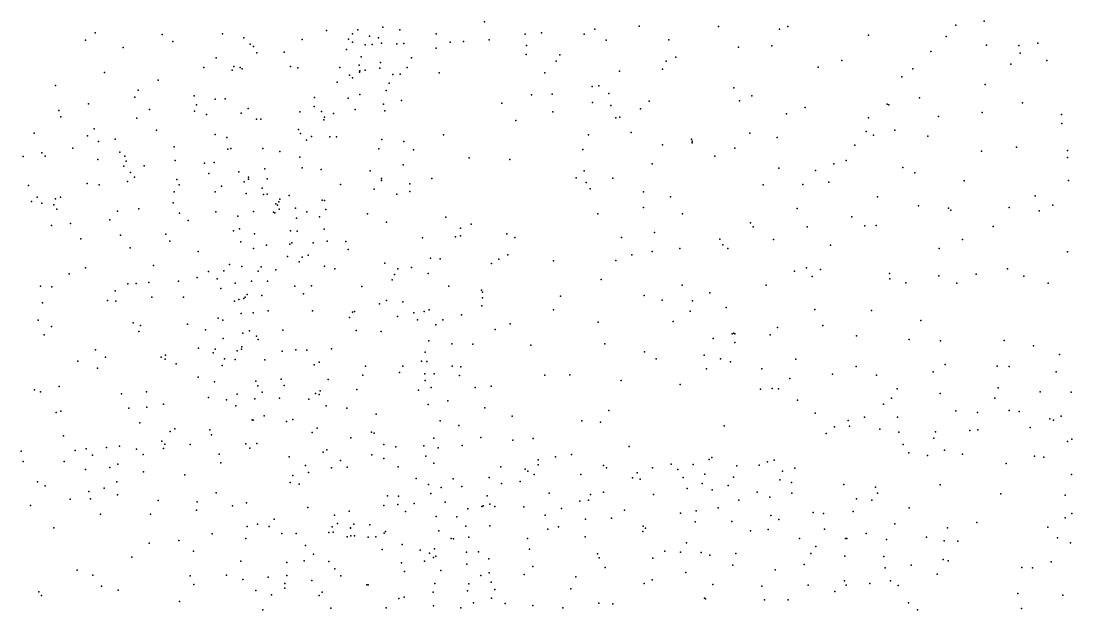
# Model space of a CAD drawing. Header units: metres. Extents: x -23.9 to 23.9, y -28.5 to 28.5.
# Drawn here: x -5.98 to -4.488, y 0.012 to 0.85 of the extents above; entities that cross this region are included whole.
import ezdxf

# ---------------------------------------------------------------- set-up
doc = ezdxf.new("R2010")
doc.units = ezdxf.units.M

msp = doc.modelspace()

# ---------------------------------------------------------------- linework, layer by layer
for p in [(-5.5466, 0.8359, -6.3713), (-5.502, 0.8369, 6.889), (-5.4663, 0.8409, -6.3247), (-5.4424, 0.8371, 13.228), (-5.3219, 0.8483, -5.9869), (-5.1654, 0.838, -5.9852), (-5.1024, 0.8421, 10.6833), (-4.9898, 0.8417, -6.8534), (-4.9031, 0.8381, -6.9133), (-4.8913, 0.8415, -5.7131), (-4.6526, 0.8436, 24.3179), (-4.6126, 0.8495, -5.6339), (-5.8886, 0.8222, 5.4547), (-5.8752, 0.8328, -5.1332), (-5.7799, 0.8305, -6.4584), (-5.6943, 0.8313, -6.6622), (-5.6638, 0.8255, 26.8535), (-5.5811, 0.8234, -7.3623), (-5.5151, 0.8237, -7.1563), (-5.5094, 0.8313, 24.9386), (-5.4854, 0.8278, 26.24), (-5.4726, 0.8258, 25.7562), (-5.3905, 0.8312, -6.178), (-5.3155, 0.8225, 24.5701), (-5.2641, 0.8306, -6.3799), (-5.2409, 0.8329, -5.9367), (-5.1807, 0.8308, -6.6248), (-5.1492, 0.8222, 27.359), (-5.0603, 0.8227, 15.1162), (-4.7769, 0.8296, 24.2888), (-4.6662, 0.8277, 27.2588), (-5.8353, 0.8117, -7.6087), (-5.7649, 0.8206, 21.582), (-5.6547, 0.8168, -6.539), (-5.6499, 0.8134, -5.3613), (-5.5179, 0.809, -6.9212), (-5.5094, 0.8192, 25.1088), (-5.4914, 0.8156, -5.705), (-5.4817, 0.8161, 24.8437), (-5.4685, 0.8179, 25.9221), (-5.4466, 0.8171, 25.3273), (-5.4365, 0.8177, 25.5443), (-5.3907, 0.8109, -6.0635), (-5.3706, 0.8196, 26.1037), (-5.3519, 0.8202, 5.7808), (-5.2623, 0.8148, -6.2088), (-4.9612, 0.8123, -5.766), (-4.914, 0.814, 27.3639), (-4.6882, 0.8063, -6.9876), (-4.6092, 0.8152, 9.3246), (-4.5633, 0.8148, 5.4646), (-4.5361, 0.8182, -6.9992), (-5.703, 0.797, -6.3874), (-5.6452, 0.8044, 26.4957), (-5.6068, 0.8052, -5.4235), (-5.4972, 0.7985, -7.0041), (-5.4256, 0.7971, -5.8897), (-5.2627, 0.802, 20.8496), (-5.2204, 0.7926, -6.0782), (-5.2152, 0.8016, -6.52), (-5.0642, 0.7924, 27.3794), (-5.0501, 0.7982, -6.7968), (-4.8146, 0.7934, 4.9663), (-4.5612, 0.8039, 24.2826), (-4.5236, 0.7934, 23.0119), (-5.8619, 0.7763, -6.4295), (-5.7206, 0.7832, 20.6612), (-5.6806, 0.7798, -7.5329), (-5.6781, 0.7848, 26.5769), (-5.6689, 0.7836, -16.0259), (-5.6664, 0.7813, 0.0352), (-5.5978, 0.7849, 22.8317), (-5.5871, 0.7827, -7.4198), (-5.5274, 0.7834, -7.3032), (-5.5001, 0.7865, 25.6605), (-5.4994, 0.7768, -5.7732), (-5.4993, 0.7789, 25.0101), (-5.4916, 0.7796, -7.2063), (-5.4708, 0.7826, 25.2335), (-5.4699, 0.7907, -6.215), (-5.4317, 0.7834, 24.7535), (-5.1303, 0.778, -6.6876), (-5.0691, 0.7811, 3.513), (-4.8482, 0.784, -6.9356), (-4.7139, 0.7815, 24.2356), (-4.5745, 0.7881, -5.6365), (-5.7853, 0.7654, -6.3599), (-5.5314, 0.7625, 25.8951), (-5.5136, 0.7724, 21.313), (-5.5094, 0.7687, 25.1363), (-5.4576, 0.7613, 12.8398), (-5.4523, 0.7734, 26.073), (-5.4417, 0.7738, -5.9739), (-5.3863, 0.7757, 27.2764), (-5.2363, 0.7758, -6.4472), (-4.7294, 0.7703, -5.6587), (-5.9312, 0.7578, -6.4608), (-5.8141, 0.7513, 11.5954), (-5.4618, 0.7506, -7.0633), (-5.1691, 0.7563, -6.0093), (-5.1598, 0.7572, 0.7538), (-5.1453, 0.7465, 24.4196), (-4.968, 0.7544, 24.2751), (-4.6111, 0.7594, 2.6332), (-5.8846, 0.7319, -7.6761), (-5.8185, 0.7413, 23.9565), (-5.7342, 0.7433, -6.3144), (-5.7045, 0.7382, 26.712), (-5.6902, 0.7387, 26.8451), (-5.5636, 0.741, 1.0595), (-5.5156, 0.7398, -6.8235), (-5.4991, 0.745, 25.5674), (-5.4655, 0.7315, 24.9443), (-5.44, 0.7363, 25.4344), (-5.2975, 0.7325, 24.5748), (-5.2555, 0.7444, 21.7046), (-5.2258, 0.7453, -6.1599), (-5.1687, 0.7337, -6.607), (-5.0883, 0.7356, 24.3517), (-4.9599, 0.736, -6.8522), (-4.9424, 0.7429, 7.4392), (-4.7041, 0.7402, 27.3209), (-4.5578, 0.733, -6.9854), (-5.9267, 0.7221, 4.7745), (-5.7978, 0.7237, -7.644), (-5.7338, 0.7214, -6.5538), (-5.7309, 0.7303, 8.5346), (-5.7168, 0.7166, -5.2639), (-5.6675, 0.7187, 26.9318), (-5.6577, 0.725, -6.611), (-5.5843, 0.7202, -6.1521), (-5.5642, 0.7278, -5.575), (-5.5537, 0.7207, -6.7374), (-5.5364, 0.718, 13.5511), (-5.5059, 0.7239, -6.0157), (-5.4635, 0.722, 25.1066), (-5.225, 0.7202, -6.2324), (-5.1424, 0.7296, 27.385), (-5.1005, 0.7245, 13.1399), (-4.8932, 0.7177, 24.2154), (-4.8666, 0.7266, 21.7805), (-4.7503, 0.7311, 11.6226), (-4.7476, 0.7304, -6.9578), (-4.6153, 0.7195, 24.2006), (-4.5025, 0.7167, -5.6616), (-5.9239, 0.7134, -20.4746), (-5.8159, 0.7114, -5.1713), (-5.6459, 0.7098, -7.5438), (-5.6397, 0.7101, -5.3758), (-5.55, 0.7089, -7.4215), (-5.5491, 0.7128, -5.7587), (-5.2777, 0.7081, 27.3476), (-5.1353, 0.7118, -15.8518), (-5.1297, 0.7126, 17.5106), (-4.7769, 0.7118, 24.1884), (-4.6774, 0.7137, -5.668), (-4.5022, 0.704, 24.2235), (-5.9614, 0.6902, -8.627), (-5.8762, 0.6963, -5.1314), (-5.7878, 0.6941, -6.3671), (-5.7047, 0.688, -7.5969), (-5.5863, 0.6951, 26.3348), (-5.5836, 0.6897, 25.8891), (-5.3804, 0.6879, 24.7273), (-5.1744, 0.6876, -6.5469), (-5.1136, 0.6908, -5.9682), (-4.9453, 0.69, 27.3942), (-4.7799, 0.6925, 27.3533), (-4.7695, 0.6873, -5.7004), (-4.7395, 0.6944, 11.07), (-5.8858, 0.6862, -8.5658), (-5.8704, 0.678, -8.694), (-5.8465, 0.6816, -6.3237), (-5.6882, 0.6838, -6.22), (-5.5749, 0.6803, 25.6367), (-5.5677, 0.6851, -6.0407), (-5.5418, 0.6849, 27.1634), (-5.5321, 0.6849, -5.8608), (-5.4678, 0.6813, -7.2707), (-5.4364, 0.6784, -7.0936), (-5.0693, 0.6737, -5.9167), (-5.0282, 0.6816, 24.2491), (-5.0273, 0.6786, -5.8579), (-5.0269, 0.6763, 11.9623), (-4.9065, 0.6837, 15.6114), (-4.7962, 0.673, 20.806), (-4.6924, 0.6857, 24.1658), (-5.9771, 0.6568, -8.803), (-5.9508, 0.662, -5.0902), (-5.9461, 0.6572, -8.3899), (-5.9069, 0.6686, -8.7726), (-5.8401, 0.6629, -6.4712), (-5.8329, 0.6575, -8.7802), (-5.7628, 0.6706, -8.5959), (-5.6866, 0.6672, -5.3174), (-5.6821, 0.6685, -6.5682), (-5.6367, 0.6682, -6.1143), (-5.6125, 0.6642, 25.8127), (-5.4719, 0.6679, 27.2361), (-5.4228, 0.6664, 10.2042), (-5.1822, 0.6669, 24.3793), (-4.995, 0.6572, -6.7925), (-4.9665, 0.6688, -5.816), (-4.6164, 0.6646, -6.9568), (-4.5667, 0.6702, 27.2624), (-4.4941, 0.6655, 23.6647), (-5.8711, 0.6528, -7.7009), (-5.8344, 0.6433, -8.3811), (-5.8308, 0.6501, 12.8455), (-5.8054, 0.6437, -5.1886), (-5.7612, 0.6511, -6.5055), (-5.7195, 0.6476, -8.6746), (-5.706, 0.6484, 26.6351), (-5.5843, 0.6559, 6.1928), (-5.4377, 0.6449, -7.2069), (-5.3436, 0.6548, 24.6267), (-5.2863, 0.6527, 24.5089), (-5.084, 0.6467, 27.401), (-4.8259, 0.6464, -5.739), (-4.8086, 0.6514, -6.9052), (-4.494, 0.6555, -6.9508), (-5.8248, 0.6343, 22.1497), (-5.8192, 0.6277, -6.2465), (-5.7134, 0.6327, 26.7456), (-5.671, 0.6353, -8.5685), (-5.6571, 0.6274, -7.5887), (-5.6338, 0.6396, 15.0821), (-5.5812, 0.6407, -5.5425), (-5.5541, 0.6383, 26.1751), (-5.4845, 0.6363, 23.9875), (-5.1803, 0.6364, -6.1541), (-4.9038, 0.6403, 3.7775), (-4.8519, 0.6369, 24.1471), (-4.7281, 0.6411, -6.9329), (-4.7109, 0.6338, -5.7005), (-5.9696, 0.6155, 1.3819), (-5.8863, 0.6185, -6.2814), (-5.8694, 0.6166, -6.3807), (-5.8293, 0.6216, -8.8798), (-5.759, 0.6244, -8.8311), (-5.7557, 0.6167, -7.6621), (-5.6957, 0.6147, -8.4069), (-5.6632, 0.6207, -8.7319), (-5.657, 0.6245, 26.9929), (-5.6306, 0.625, -6.0312), (-5.5268, 0.6171, -6.7153), (-5.4685, 0.6255, -6.8286), (-5.4685, 0.6229, 25.3803), (-5.4283, 0.6182, -6.9502), (-5.397, 0.6258, 24.9808), (-5.1921, 0.6267, -6.3718), (-5.1775, 0.6198, -6.4709), (-5.1397, 0.6263, -6.5703), (-4.9262, 0.6165, 1.3672), (-4.87, 0.617, -6.866), (-4.833, 0.6203, 5.9874), (-4.6407, 0.6221, 24.129), (-4.4926, 0.6227, -5.6961), (-5.9574, 0.5993, -7.7435), (-5.9243, 0.599, 18.032), (-5.7628, 0.6069, -5.2309), (-5.7048, 0.6068, -6.5273), (-5.6605, 0.6043, 26.4459), (-5.6376, 0.6119, -5.3991), (-5.6358, 0.6031, 25.6759), (-5.6305, 0.6035, -6.5794), (-5.5997, 0.6013, 27.0948), (-5.4789, 0.6105, -7.3727), (-5.4464, 0.6032, -7.2852), (-5.4283, 0.6072, 25.3043), (-5.1718, 0.611, 24.3106), (-5.0962, 0.6067, -5.9944), (-5.0581, 0.5996, -6.6857), (-4.7639, 0.5994, 17.9116), (-4.5401, 0.6008, 24.1379), (-5.9652, 0.5928, 21.2801), (-5.9506, 0.5906, -8.9575), (-5.9335, 0.5884, -6.3321), (-5.9315, 0.5965, 13.4482), (-5.8131, 0.5824, -8.2555), (-5.7641, 0.5909, -6.1803), (-5.6184, 0.5895, -8.4304), (-5.6159, 0.5875, 26.3638), (-5.6141, 0.5923, -5.94), (-5.6139, 0.5822, -5.488), (-5.6129, 0.5963, 25.5951), (-5.5904, 0.5837, -8.7104), (-5.5525, 0.5948, -7.4864), (-5.5491, 0.5942, 4.0032), (-5.0963, 0.5846, -6.6159), (-4.8781, 0.5831, -5.7967), (-4.7059, 0.5867, 7.6864), (-4.6633, 0.5835, -5.7203), (-4.5767, 0.5845, -5.7073), (-4.5151, 0.5875, 27.3403), (-5.9293, 0.582, -8.2308), (-5.8432, 0.5793, -5.1794), (-5.7553, 0.5764, -8.9318), (-5.7034, 0.5782, -6.0936), (-5.6726, 0.572, -8.8786), (-5.6503, 0.5788, 25.8808), (-5.6217, 0.5779, 26.0076), (-5.6199, 0.5769, -8.8052), (-5.5889, 0.5691, -5.8171), (-5.5742, 0.5781, -5.7162), (-5.5564, 0.5711, -8.6333), (-5.5476, 0.5816, 26.267), (-5.4882, 0.5755, -6.7588), (-5.3769, 0.5706, 24.864), (-5.1611, 0.5755, -6.2395), (-5.0407, 0.5755, 24.1909), (-4.8004, 0.5713, 24.1082), (-4.6599, 0.5808, 27.3467), (-4.5342, 0.5799, -6.9214), (-5.9371, 0.559, -5.1221), (-5.9101, 0.5617, 15.343), (-5.854, 0.567, -8.977), (-5.7427, 0.5658, -8.2622), (-5.6698, 0.5543, -7.6132), (-5.5498, 0.5538, -8.481), (-5.4611, 0.5638, 27.2457), (-5.3561, 0.5549, 25.189), (-5.341, 0.5606, 24.578), (-4.9443, 0.5626, -6.7749), (-4.9405, 0.5567, 27.3968), (-4.864, 0.5568, -6.8273), (-4.7819, 0.5585, -6.8634), (-4.7656, 0.5587, 27.3522), (-4.5997, 0.5574, -6.9057), (-5.8953, 0.5399, -8.1776), (-5.8391, 0.545, -7.7129), (-5.7744, 0.5467, -6.4701), (-5.6783, 0.5514, 26.514), (-5.6485, 0.5469, -8.2904), (-5.5977, 0.5511, -5.5808), (-5.588, 0.5507, -6.6142), (-5.4101, 0.5414, -7.1446), (-5.3631, 0.5428, 24.6966), (-5.356, 0.5442, 6.6461), (-5.2905, 0.5471, 20.4032), (-5.2792, 0.542, -26.4909), (-5.1273, 0.542, -6.4674), (-5.0806, 0.549, 4.178), (-4.988, 0.5393, -5.9268), (-4.9116, 0.5391, -5.8533), (-4.6433, 0.5389, 16.1049), (-5.8252, 0.527, -9.0282), (-5.7689, 0.5365, -5.2578), (-5.6682, 0.5354, -5.3989), (-5.6501, 0.5259, -5.9681), (-5.6315, 0.5308, 27.0345), (-5.5983, 0.5322, 26.116), (-5.5956, 0.5343, -7.5531), (-5.5653, 0.5344, -8.3864), (-5.5453, 0.5366, 5.0248), (-5.5188, 0.5359, -8.6951), (-5.5157, 0.5245, -6.7088), (-5.0445, 0.5261, -6.6309), (-4.9836, 0.5313, 23.1009), (-4.9764, 0.526, -6.7065), (-4.8308, 0.5308, 12.7888), (-4.6762, 0.5262, -6.8728), (-5.7286, 0.5218, -8.9943), (-5.6018, 0.5149, -5.6534), (-5.5809, 0.5138, -8.3127), (-5.5726, 0.5166, -8.8696), (-5.3989, 0.5125, 25.2621), (-5.3851, 0.5115, 24.9422), (-5.3015, 0.5109, 11.7782), (-5.2888, 0.517, 27.3446), (-5.2242, 0.5087, 24.3185), (-5.1355, 0.5092, 15.8102), (-5.113, 0.5172, -6.1885), (-5.0841, 0.522, -6.0952), (-4.4943, 0.5214, -5.7601), (-5.8887, 0.4986, -5.1808), (-5.7923, 0.502, -6.1669), (-5.7138, 0.4934, -5.3587), (-5.6922, 0.4943, 26.8429), (-5.6844, 0.5035, 25.8169), (-5.6667, 0.5006, 11.2683), (-5.6433, 0.4938, 14.6279), (-5.6392, 0.5003, -8.2318), (-5.6186, 0.4957, -5.8464), (-5.5852, 0.5072, 26.3365), (-5.5493, 0.5009, 27.1459), (-5.5344, 0.497, 26.2659), (-5.4636, 0.5052, -7.3663), (-5.4452, 0.4972, -6.8402), (-5.4259, 0.4992, -7.2614), (-5.312, 0.5047, 24.4465), (-4.882, 0.494, -6.7689), (-4.8649, 0.4985, 24.09), (-4.8448, 0.4962, -5.8439), (-4.5792, 0.4971, -5.7683), (-5.912, 0.4902, -7.7449), (-5.7989, 0.478, -8.1198), (-5.7567, 0.4796, -9.0658), (-5.7301, 0.4849, -6.492), (-5.7015, 0.4829, 26.7503), (-5.6529, 0.4797, 26.4661), (-5.6301, 0.4797, -7.5957), (-5.4534, 0.4818, -8.5048), (-5.4497, 0.4891, -8.5796), (-5.4022, 0.4908, -7.0337), (-5.1565, 0.4822, 27.3827), (-4.8566, 0.4862, 27.3758), (-4.7471, 0.4906, -6.8302), (-4.7462, 0.483, 24.0707), (-4.6767, 0.4874, 27.3518), (-4.6238, 0.4896, -25.8879), (-4.5561, 0.4868, 20.4661), (-5.9528, 0.4726, -6.3692), (-5.9366, 0.4716, -8.0931), (-5.8466, 0.4659, -7.7248), (-5.8286, 0.4761, -9.0884), (-5.8166, 0.4765, 14.1738), (-5.6967, 0.4691, -8.1548), (-5.676, 0.477, 25.6459), (-5.5916, 0.4728, -6.5991), (-5.5678, 0.4733, -8.9383), (-5.4965, 0.4719, -8.8446), (-5.3726, 0.4727, -0.0845), (-5.3263, 0.4668, 3.7096), (-5.3249, 0.4641, 7.239), (-5.0411, 0.4738, 27.395), (-5.0022, 0.4631, -6.6149), (-4.9221, 0.4739, -6.7088), (-4.7235, 0.4773, -5.8045), (-4.6514, 0.477, -5.7929), (-4.5215, 0.477, -6.8478), (-5.9498, 0.449, -9.1272), (-5.8575, 0.4524, -5.2252), (-5.8457, 0.4511, -6.1825), (-5.7946, 0.457, -5.2738), (-5.7496, 0.4568, -7.683), (-5.6769, 0.4515, 26.5466), (-5.6708, 0.4535, -5.9441), (-5.6637, 0.4552, -5.4876), (-5.6618, 0.4569, 26.0198), (-5.6592, 0.4608, 20.3384), (-5.6384, 0.4593, -9.0256), (-5.5792, 0.4616, 25.428), (-5.4614, 0.452, -6.7822), (-5.4382, 0.4504, -8.7672), (-5.325, 0.4558, 25.0989), (-5.2141, 0.4586, 12.6089), (-5.0952, 0.4594, 24.1816), (-5.0697, 0.4525, -6.4247), (-5.0267, 0.4518, 24.1318), (-5.6678, 0.4339, -6.5345), (-5.6505, 0.4349, -5.5544), (-5.6291, 0.4373, -5.7248), (-5.5661, 0.4373, 26.2033), (-5.5097, 0.4358, -8.9238), (-5.5067, 0.4368, -7.4456), (-5.471, 0.4473, -8.3557), (-5.4224, 0.4347, -6.899), (-5.4079, 0.4368, 27.2591), (-5.4008, 0.4388, -7.1279), (-5.3257, 0.4448, 17.6481), (-5.2241, 0.4388, 27.354), (-5.0298, 0.4371, 21.4224), (-4.9787, 0.4424, -6.0245), (-4.8528, 0.4395, -5.9051), (-4.7726, 0.4381, 27.3477), (-5.956, 0.4244, -5.1792), (-5.8212, 0.4207, -8.07), (-5.7438, 0.4186, -9.1112), (-5.7001, 0.4271, 5.3545), (-5.6937, 0.4242, 25.9108), (-5.5137, 0.4282, 27.1695), (-5.4455, 0.4295, -7.3225), (-5.4174, 0.4246, -8.4406), (-5.381, 0.4247, 10.999), (-5.3545, 0.4318, 24.5036), (-5.2855, 0.4189, 14.2187), (-5.1606, 0.4215, 24.2211), (-5.0542, 0.4225, -6.3257), (-4.7023, 0.4239, -5.8474), (-5.9472, 0.4036, -6.39), (-5.9369, 0.4155, -8.0495), (-5.8128, 0.4082, -6.1129), (-5.8108, 0.4166, -6.4487), (-5.7184, 0.4105, -5.9855), (-5.6654, 0.4059, -5.8295), (-5.6559, 0.409, -5.6383), (-5.6087, 0.4101, -8.1533), (-5.5043, 0.4096, 25.3195), (-5.4688, 0.408, -8.2954), (-5.3913, 0.4177, 24.8334), (-5.3068, 0.411, 27.3131), (-4.9704, 0.405, 11.4056), (-4.968, 0.4056, 27.3708), (-4.9666, 0.4047, -6.0898), (-4.9162, 0.4034, -6.0105), (-4.9058, 0.4138, -6.6491), (-4.8416, 0.4165, -6.7047), (-5.6931, 0.3984, -5.9045), (-5.6459, 0.4016, 25.5224), (-5.6435, 0.3969, -7.6003), (-5.4012, 0.3947, 24.7046), (-5.3683, 0.3906, -8.5991), (-5.3387, 0.3903, 25.1925), (-5.2563, 0.3889, 24.3189), (-5.151, 0.3908, 6.0759), (-4.9974, 0.3983, -6.1565), (-4.9666, 0.3927, -6.5177), (-4.7937, 0.4019, -5.9209), (-4.7188, 0.3967, -6.751), (-4.6744, 0.395, 27.3679), (-4.5842, 0.3953, 8.1173), (-5.8747, 0.3823, -6.4283), (-5.7749, 0.3747, -6.0379), (-5.7283, 0.3847, -7.6577), (-5.7075, 0.3776, 25.8358), (-5.7048, 0.3831, -5.5104), (-5.6733, 0.3809, -5.7631), (-5.6674, 0.3831, -8.0987), (-5.6665, 0.3865, -9.1006), (-5.6096, 0.3804, -6.5899), (-5.5902, 0.3822, 26.3436), (-5.5743, 0.3815, -9.0427), (-5.5395, 0.3837, -6.6758), (-5.4064, 0.3787, -7.0393), (-5.095, 0.3794, 9.5846), (-5.0102, 0.3745, 7.4281), (-4.5424, 0.3878, -6.765), (-4.5056, 0.3756, 13.1041), (-5.8994, 0.3659, -6.1573), (-5.8604, 0.3719, -7.7209), (-5.7813, 0.3718, 16.937), (-5.7754, 0.3686, -5.3847), (-5.7599, 0.3623, -6.4807), (-5.6947, 0.3598, 8.7831), (-5.6911, 0.3693, -5.5876), (-5.6762, 0.3683, -5.6941), (-5.6342, 0.3677, 26.5105), (-5.5642, 0.3607, -7.512), (-5.557, 0.3647, 25.374), (-5.491, 0.3587, -7.4068), (-5.4379, 0.3588, -6.8798), (-5.4113, 0.3658, 25.241), (-5.404, 0.3653, -8.3719), (-5.3682, 0.359, -8.4487), (-5.0783, 0.3691, 13.6798), (-4.9871, 0.3695, -6.2873), (-4.9727, 0.365, -6.3856), (-4.88, 0.3688, 24.0688), (-4.7941, 0.3583, -5.9828), (-4.6677, 0.3613, -5.9239), (-4.5939, 0.3587, -5.9123), (-5.8715, 0.3561, -5.2977), (-5.7287, 0.3434, -8.0442), (-5.4949, 0.346, -8.2031), (-5.443, 0.3498, -7.2889), (-5.4069, 0.3479, -8.8664), (-5.3936, 0.3482, 24.8835), (-5.3574, 0.3455, -8.744), (-5.3557, 0.3581, -8.5306), (-5.2364, 0.3459, 22.9576), (-5.2009, 0.3464, 24.2458), (-5.0067, 0.355, 24.1118), (-4.9283, 0.3553, 4.7246), (-4.828, 0.3476, -6.6137), (-4.7651, 0.3459, -6.6515), (-4.6847, 0.3509, -6.6926), (-4.577, 0.3582, 27.4463), (-4.5103, 0.351, 12.5162), (-5.9259, 0.3299, -9.2104), (-5.7056, 0.3367, -9.1529), (-5.6468, 0.3377, 26.8328), (-5.6438, 0.331, 26.595), (-5.6108, 0.3403, -9.1035), (-5.6065, 0.3315, -8.095), (-5.544, 0.34, -8.1479), (-5.4064, 0.3386, 24.7789), (-5.3978, 0.3286, 24.6079), (-5.3353, 0.3285, -8.6739), (-5.3124, 0.3305, 24.3872), (-5.1278, 0.3385, 27.3412), (-5.0443, 0.3327, 27.3492), (-4.8886, 0.3414, -6.1095), (-5.9612, 0.3251, 4.2634), (-5.9525, 0.3226, -7.7439), (-5.8376, 0.3194, -7.9968), (-5.8021, 0.3226, -9.1977), (-5.7141, 0.3143, 25.7649), (-5.6734, 0.319, 10.4015), (-5.638, 0.3218, 25.249), (-5.6131, 0.3135, -7.561), (-5.5619, 0.3198, -6.6572), (-5.5569, 0.3184, 26.2934), (-5.5556, 0.3236, 27.0493), (-5.5032, 0.3255, -9.0276), (-5.4156, 0.325, -7.1447), (-4.9302, 0.3263, -6.3125), (-4.9135, 0.3271, -6.4078), (-4.9046, 0.3265, -6.1873), (-4.736, 0.3266, 27.3682), (-4.6751, 0.3202, 18.1024), (-4.5925, 0.3283, 4.7991), (-4.5327, 0.3222, -6.669), (-4.4889, 0.3221, -5.9752), (-5.8271, 0.2993, -5.4007), (-5.8014, 0.3004, -5.9775), (-5.7779, 0.305, -5.473), (-5.6883, 0.3109, 25.9931), (-5.675, 0.3024, -7.6079), (-5.6482, 0.3123, 26.7462), (-5.5717, 0.312, 26.4126), (-5.5471, 0.3025, -9.084), (-5.5175, 0.2994, -6.7268), (-5.4021, 0.3046, -8.2832), (-5.374, 0.3097, 24.9561), (-5.3217, 0.2998, -8.4755), (-4.8774, 0.3104, -6.4678), (-4.7552, 0.305, -6.5821), (-4.744, 0.3134, 3.1058), (-4.5973, 0.3133, 5.9468), (-5.9304, 0.2931, -5.3059), (-5.9239, 0.295, -7.9697), (-5.6352, 0.2885, 9.1812), (-5.4759, 0.2907, -6.805), (-5.2829, 0.288, 27.2678), (-5.1453, 0.2961, 24.1944), (-4.8523, 0.2919, -6.2285), (-4.7822, 0.2865, -6.5035), (-4.7357, 0.2864, -6.0855), (-4.6525, 0.2956, -6.6146), (-4.6217, 0.2932, -6.0168), (-4.5769, 0.2959, 22.7016), (-4.5626, 0.2944, 11.1063), (-4.5191, 0.2838, -6.0407), (-4.5029, 0.2879, 24.0827), (-5.8114, 0.2782, 13.7617), (-5.7619, 0.27, -7.9896), (-5.6522, 0.2827, 25.5147), (-5.6508, 0.2821, -9.1622), (-5.6031, 0.2804, 26.538), (-5.5944, 0.283, 25.4196), (-5.5595, 0.2709, -7.4739), (-5.3848, 0.2812, 27.2023), (-5.3586, 0.2747, 24.4824), (-5.1839, 0.281, 27.3033), (-5.1575, 0.2791, 17.3236), (-4.9818, 0.2742, 27.3179), (-4.8249, 0.2726, -6.3259), (-4.8055, 0.2817, -6.1743), (-4.8035, 0.2736, -6.3997), (-4.7604, 0.2691, 17.5942), (-4.5469, 0.2717, -6.5691), (-4.514, 0.282, 4.388), (-5.92, 0.2598, -6.4392), (-5.7687, 0.2658, -6.4987), (-5.7123, 0.2683, -9.193), (-5.7097, 0.2614, 25.8465), (-5.5668, 0.2647, -8.0868), (-5.5118, 0.257, -7.3976), (-5.4824, 0.265, 25.288), (-5.4788, 0.2636, -7.3331), (-5.394, 0.2565, -8.9414), (-5.3273, 0.2573, -8.4072), (-5.2527, 0.256, -8.6622), (-4.8369, 0.2634, 27.3268), (-4.7335, 0.2651, 13.4011), (-4.6839, 0.2565, -6.1409), (-4.6814, 0.2656, -6.5208), (-4.6326, 0.2674, -6.0931), (-4.6214, 0.2683, 24.0564), (-4.4878, 0.2553, -6.1319), (-5.8878, 0.2415, -5.429), (-5.8589, 0.2432, -9.2389), (-5.8402, 0.2453, 10.8971), (-5.8162, 0.2409, -5.8662), (-5.7802, 0.2522, -5.772), (-5.7779, 0.2418, -9.228), (-5.7762, 0.2479, -5.7011), (-5.7399, 0.2474, -7.6309), (-5.661, 0.2486, 26.0547), (-5.6553, 0.2425, 23.9429), (-5.6454, 0.249, -6.5935), (-5.5462, 0.2398, 26.4692), (-5.4651, 0.2475, -8.1634), (-5.4478, 0.2443, -6.9388), (-5.408, 0.2457, -8.2397), (-5.388, 0.2429, 24.8977), (-5.3538, 0.246, -8.3323), (-5.2818, 0.2537, -8.8164), (-5.1165, 0.2449, 15.3879), (-4.7275, 0.2476, -6.2295), (-4.6688, 0.2394, -6.4092), (-4.494, 0.252, -6.4957), (-5.9803, 0.2381, -6.0687), (-5.9032, 0.2388, 17.5016), (-5.8787, 0.2323, -5.9522), (-5.807, 0.2332, -5.6371), (-5.6988, 0.2339, 25.6903), (-5.5996, 0.23, 26.7226), (-5.5512, 0.2367, 26.9462), (-5.5267, 0.2249, -9.1031), (-5.4821, 0.233, -6.8461), (-5.4651, 0.2275, -7.2586), (-5.4053, 0.2311, 24.7506), (-5.2459, 0.2256, -8.4949), (-5.221, 0.2299, -8.5753), (-5.1987, 0.2334, -5.0704), (-5.003, 0.2263, -8.8476), (-4.9992, 0.2289, -8.6857), (-4.9105, 0.2255, -8.7621), (-4.7193, 0.2359, 27.3787), (-4.6929, 0.2321, -6.322), (-4.6432, 0.2339, 1.6104), (-4.5411, 0.2309, -6.2244), (-4.5277, 0.2297, -6.387), (-5.9771, 0.2236, -5.3705), (-5.9188, 0.2233, -7.7047), (-5.8887, 0.2118, -5.498), (-5.8544, 0.215, -7.6775), (-5.843, 0.2196, -5.5584), (-5.6965, 0.2213, 25.9236), (-5.5762, 0.2175, 26.6087), (-5.5395, 0.2142, 26.3046), (-5.5171, 0.2154, -6.778), (-5.4449, 0.216, -7.0478), (-5.3941, 0.2212, 24.6354), (-5.2989, 0.2156, -5.1858), (-5.2642, 0.2127, 24.3317), (-5.2606, 0.2094, -8.4261), (-5.2458, 0.2187, -4.9876), (-5.1529, 0.2178, -8.8134), (-5.1487, 0.2144, 14.7112), (-5.0834, 0.2142, 15.9942), (-5.0568, 0.2198, -8.8926), (-5.0475, 0.2122, -4.9893), (-5.0256, 0.2189, -5.0693), (-4.9638, 0.2172, -8.618), (-4.9322, 0.218, -8.85), (-4.9199, 0.223, 24.0847), (-4.8986, 0.2098, 27.2639), (-4.8815, 0.2137, -8.6695), (-4.581, 0.2207, -6.3318), (-5.9568, 0.1943, -9.2628), (-5.8441, 0.1945, -6.4924), (-5.8063, 0.2088, -7.9566), (-5.7477, 0.2045, -6.5386), (-5.5942, 0.2033, -9.1602), (-5.5719, 0.2078, 26.8067), (-5.4189, 0.1991, 25.2526), (-5.3664, 0.1989, -5.0143), (-5.3156, 0.2005, -5.2678), (-5.2714, 0.195, 20.2774), (-5.2515, 0.2048, 27.2215), (-5.1854, 0.2047, -5.2985), (-5.1117, 0.2003, 27.2597), (-5.1051, 0.2072, -5.2714), (-5.1008, 0.1985, -8.9476), (-5.0401, 0.2005, -8.5445), (-5.009, 0.2053, -5.2025), (-4.9684, 0.2009, -5.1164), (-4.9025, 0.1973, -8.5695), (-4.4883, 0.205, 27.5154), (-5.946, 0.189, -5.4623), (-5.8842, 0.1806, -5.789), (-5.862, 0.1855, -5.7017), (-5.5979, 0.1937, 26.1625), (-5.5854, 0.1913, -6.6948), (-5.4014, 0.1907, -8.9992), (-5.3838, 0.1864, -5.2385), (-5.3542, 0.1877, -8.9216), (-5.2978, 0.1923, -4.9024), (-5.1532, 0.1797, -5.3657), (-5.0343, 0.1851, -4.8887), (-5.0129, 0.1921, -8.9876), (-4.9987, 0.1833, 27.257), (-4.9762, 0.1893, -4.96), (-4.935, 0.1799, -8.5099), (-4.8861, 0.1936, -8.9417), (-4.8115, 0.1906, -8.8451), (-4.7669, 0.1869, 24.0599), (-4.6747, 0.1904, 24.0592), (-5.9106, 0.1696, -6.4754), (-5.8814, 0.1702, -7.9342), (-5.8433, 0.1762, -9.2607), (-5.7856, 0.1678, -7.63), (-5.7299, 0.1662, 1.4079), (-5.7033, 0.1788, 25.8214), (-5.6602, 0.1648, -7.5377), (-5.4599, 0.1746, -5.1111), (-5.4443, 0.174, -5.037), (-5.3985, 0.1781, -4.9432), (-5.378, 0.1657, -8.2358), (-5.3185, 0.1744, 27.1687), (-5.2303, 0.1786, -4.8411), (-5.1867, 0.1671, 24.2455), (-5.1745, 0.1682, -9.0082), (-5.1715, 0.1765, -8.5204), (-5.0821, 0.1763, -5.3512), (-4.961, 0.1686, 0.4526), (-4.917, 0.1725, -5.2039), (-4.8855, 0.1785, 20.2845), (-4.7937, 0.1702, -8.5817), (-4.7718, 0.1686, -8.9072), (-4.7638, 0.1783, -8.6999), (-4.5887, 0.1776, 24.0705), (-4.4975, 0.1753, -9.071), (-5.9669, 0.1608, -7.9283), (-5.7313, 0.1541, 22.3773), (-5.6801, 0.1605, 25.6342), (-5.5728, 0.158, -7.4251), (-5.5142, 0.1528, 26.5412), (-5.4652, 0.1607, -5.2111), (-5.4452, 0.1622, -9.0713), (-5.4343, 0.1525, -5.2921), (-5.4219, 0.1636, -8.1718), (-5.3458, 0.156, 24.9879), (-5.3258, 0.1593, 25.1694), (-5.3239, 0.1604, -5.3775), (-5.3144, 0.1627, -8.3256), (-5.3072, 0.1595, 24.1845), (-5.2661, 0.1591, -8.9432), (-5.2127, 0.1565, -5.4177), (-5.1233, 0.1542, -4.7809), (-5.0438, 0.1497, -9.0857), (-5.0216, 0.1531, -4.8046), (-4.9903, 0.1577, -8.4366), (-4.8551, 0.1509, -9.0396), (-4.8404, 0.1493, -5.1089), (-4.7985, 0.1523, 8.3282), (-4.719, 0.1574, -8.8469), (-4.4877, 0.1494, -9.1792), (-5.8674, 0.1483, -7.6543), (-5.7963, 0.1484, -6.5319), (-5.6443, 0.1344, 25.5542), (-5.6206, 0.1414, -8.0008), (-5.5349, 0.1472, 26.6726), (-5.5309, 0.1351, -7.3206), (-5.5075, 0.1344, 26.8592), (-5.3906, 0.1452, -5.3538), (-5.3613, 0.1445, -4.8146), (-5.2358, 0.1471, -4.7717), (-5.1787, 0.1416, 24.692), (-5.1415, 0.1429, -9.075), (-5.0229, 0.1376, -5.4218), (-4.9708, 0.1381, -9.0956), (-4.9155, 0.1464, -5.3054), (-4.9039, 0.141, 22.7327), (-4.7395, 0.1346, -8.5425), (-4.6228, 0.1366, 27.456), (-4.4976, 0.1435, -9.005), (-5.9339, 0.1289, -7.668), (-5.7087, 0.1205, -7.9628), (-5.659, 0.1309, -6.6488), (-5.6277, 0.1311, -7.4757), (-5.61, 0.121, -6.7159), (-5.5893, 0.1209, 25.4579), (-5.5429, 0.1226, -6.8289), (-5.5382, 0.1303, 26.2263), (-5.5368, 0.1227, -5.0303), (-5.5125, 0.1293, -6.8917), (-5.5125, 0.1286, -4.9543), (-5.4848, 0.1333, -7), (-5.4644, 0.1213, 26.341), (-5.4627, 0.1238, 26.9315), (-5.3868, 0.1248, 24.7507), (-5.3488, 0.1315, 24.5168), (-5.3146, 0.132, 24.4283), (-5.2319, 0.1271, 4.7717), (-5.2168, 0.1303, 27.1763), (-5.0972, 0.1241, 27.2), (-5.0965, 0.1315, -8.4054), (-5.0935, 0.1284, -5.45), (-4.9445, 0.1247, -5.3875), (-4.9191, 0.1268, 27.2194), (-4.839, 0.1271, 27.2528), (-4.78, 0.1211, -8.4688), (-4.6646, 0.1289, -8.7165), (-4.5219, 0.1301, 24.0997), (-5.7984, 0.1072, -7.9328), (-5.756, 0.1113, -7.5724), (-5.6611, 0.1141, 25.9838), (-5.5173, 0.1162, -8.0693), (-5.512, 0.1176, -7.2445), (-5.5069, 0.1178, 26.7503), (-5.4872, 0.116, -7.0902), (-5.4764, 0.1161, -5.339), (-5.4388, 0.1055, -5.4027), (-5.3693, 0.1141, 24.6047), (-5.3659, 0.1136, -5.4343), (-5.3445, 0.1157, -9.0178), (-5.261, 0.1141, -9.0595), (-5.1791, 0.1161, -5.4839), (-5.0354, 0.1079, -4.7323), (-4.8748, 0.1139, -4.8552), (-4.8092, 0.1138, -5.2039), (-4.8073, 0.1137, -5.0043), (-4.7511, 0.1127, -9.0293), (-4.6943, 0.1159, -8.9469), (-4.669, 0.1107, -8.5902), (-4.6498, 0.1101, -8.8484), (-4.5085, 0.1151, -8.7969), (-4.4898, 0.108, -9.1177), (-5.7353, 0.0961, 16.6943), (-5.5763, 0.1038, -5.1098), (-5.5651, 0.0918, -5.2457), (-5.4674, 0.0984, -4.808), (-5.4133, 0.0974, -9.1184), (-5.4004, 0.0929, 7.4413), (-5.3931, 0.0991, 26.3855), (-5.3478, 0.0946, -8.2591), (-5.3304, 0.0951, 27.0605), (-5.258, 0.099, -8.3036), (-5.1618, 0.0923, -8.363), (-5.0661, 0.0957, 11.297), (-5.0439, 0.0945, -5.4881), (-5.0143, 0.0941, -8.3386), (-5.0022, 0.0904, 0.8234), (-4.965, 0.0925, -5.4523), (-4.8586, 0.0926, -26.2131), (-4.8514, 0.1024, -9.1143), (-5.8227, 0.0876, -9.2741), (-5.6683, 0.0817, 25.885), (-5.603, 0.08, -9.1977), (-5.5781, 0.082, -7.3427), (-5.5432, 0.0811, -5.3133), (-5.44, 0.0793, -8.13), (-5.4075, 0.0819, 25.2803), (-5.3946, 0.0867, -4.7433), (-5.3914, 0.0887, -8.1954), (-5.3471, 0.0776, -9.0883), (-5.3158, 0.085, -4.6995), (-5.159, 0.0866, -4.676), (-5.0831, 0.086, 24.199), (-4.9694, 0.0762, -4.7211), (-4.868, 0.0771, -5.4157), (-4.8103, 0.0886, -5.2982), (-4.7548, 0.0884, -5.0818), (-4.7163, 0.0759, -8.435), (-4.6708, 0.084, -8.5217), (-4.6637, 0.0822, 24.0893), (-4.5171, 0.0808, -9.0563), (-5.9007, 0.0687, -6.545), (-5.8785, 0.0617, -7.5983), (-5.7402, 0.0607, -7.5197), (-5.6884, 0.0618, -9.2389), (-5.6028, 0.0614, -4.9399), (-5.5346, 0.0706, -6.9589), (-5.5261, 0.0608, -7.064), (-5.4359, 0.0668, 26.7955), (-5.3843, 0.0685, -5.4881), (-5.3272, 0.0612, 25.2328), (-5.3153, 0.0649, 24.9805), (-5.2658, 0.0626, 24.399), (-5.2532, 0.0743, -5.5284), (-5.1508, 0.0728, -5.5416), (-5.0363, 0.0655, 1.2624), (-4.9091, 0.0696, -9.1808), (-4.7529, 0.0724, -4.9818), (-4.679, 0.0633, 27.4062), (-4.5589, 0.0727, -8.7587), (-4.544, 0.0722, 27.4924), (-5.8662, 0.046, -7.9181), (-5.735, 0.0485, -6.655), (-5.6651, 0.0557, 25.7727), (-5.6293, 0.0589, -5.036), (-5.6057, 0.0498, 3.9714), (-5.5671, 0.0544, -4.8632), (-5.489, 0.0483, 25.3612), (-5.4874, 0.0483, 25.0568), (-5.3925, 0.0501, 26.5568), (-5.3442, 0.0493, 24.8867), (-5.3126, 0.0519, 26.4264), (-5.1922, 0.0596, -8.3048), (-5.0952, 0.0498, 27.1058), (-5.084, 0.0551, -8.2944), (-4.9978, 0.0484, -5.5345), (-4.9282, 0.0464, 24.1346), (-4.8626, 0.0475, -4.7486), (-4.8109, 0.0539, -5.3811), (-4.8084, 0.0478, -4.8089), (-4.7747, 0.0498, -8.3631), (-4.7453, 0.0537, -5.2724), (-4.7345, 0.047, -9.1227), (-5.9552, 0.0383, 14.9641), (-5.9514, 0.0329, -7.6042), (-5.8422, 0.0405, -6.5903), (-5.6469, 0.0401, 25.6666), (-5.6245, 0.0337, -6.7898), (-5.6055, 0.0434, 25.5462), (-5.557, 0.0328, 26.1423), (-5.5528, 0.0376, -7.1654), (-5.436, 0.0304, -4.6904), (-5.3948, 0.0375, 26.6413), (-5.3464, 0.0396, 22.337), (-5.3074, 0.0412, 24.4984), (-5.1995, 0.0424, -9.1973), (-4.8245, 0.0387, 24.1106), (-4.5646, 0.0357, -8.93), (-4.5006, 0.0334, -9.1183), (-5.7551, 0.0246, -7.9353), (-5.5404, 0.0151, -8.0385), (-5.4616, 0.0154, -9.1281), (-5.4437, 0.0287, -25.0473), (-5.3946, 0.018, -8.1761), (-5.3558, 0.0153, -5.5723), (-5.3377, 0.0226, -9.1554), (-5.3119, 0.0293, -4.6262), (-5.2929, 0.0217, 26.9517), (-5.2534, 0.0187, 25.1558), (-5.2108, 0.0154, 26.4139), (-5.1599, 0.0222, -5.5979), (-5.1398, 0.0209, -4.6031), (-5.0095, 0.0291, 27.1014), (-5.0082, 0.028, 24.1749), (-4.9245, 0.0267, 27.1609), (-4.8908, 0.0268, -5.4992), (-4.7199, 0.0223, 16.2215), (-5.6369, 0.0123, -5.3122), (-4.7071, 0.0125, 10.0542), (-4.5596, 0.0143, -8.5515)]:
    msp.add_point(p)

doc.saveas('drawing.dxf')
